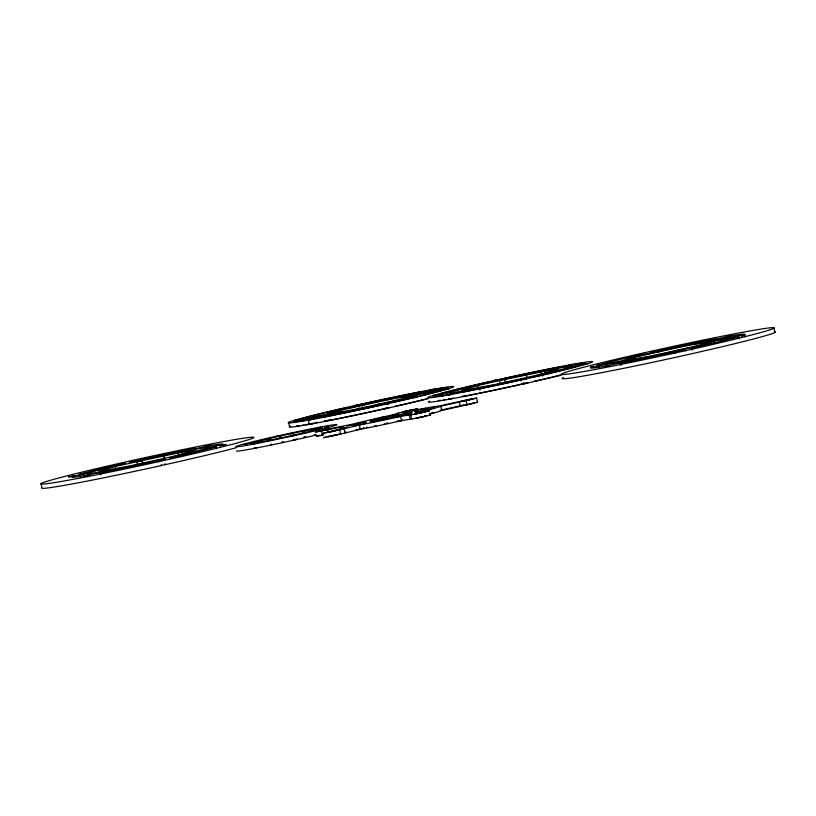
<?xml version="1.0" encoding="UTF-8"?>
<svg xmlns="http://www.w3.org/2000/svg" width="816" height="816" viewBox="0 0 816 816"><rect width="100%" height="100%" fill="white"/><g stroke="black" fill="none" stroke-linecap="round" stroke-linejoin="round"><path stroke-width="1.22" d="M467.211 400.401L476.626 398.024L477.554 402.298L476.024 402.451M420.842 413.029L409.275 415.089A38.219 1.204 -12.3 0 0 400.574 416.435A51.816 1.632 -12.3 0 1 359.356 425.095A38.219 1.204 -12.3 0 0 344.117 428.777L322.779 433.398L333.295 430.715A38.219 1.204 -12.3 0 0 346.453 427.411A51.816 1.632 -12.3 0 1 342.995 426.778A38.219 1.204 -12.3 0 0 327.818 429.716L315.415 432.062L336.437 427.37A38.219 1.204 -12.3 0 0 353.277 423.983A51.816 1.632 -12.3 0 1 392.353 414.926A38.219 1.204 -12.3 0 0 398.218 413.069L417.802 408.581L414.375 409.673A38.219 1.204 -12.3 0 0 411.611 410.887L412.08 413.018M554.9 368.648L571.975 364.803A77.449 2.438 -12.3 0 1 584.858 363.793L568.701 367.016M476.544 398.096L461.723 401.268L466.63 400.381M477.523 402.278L460.316 406.348A38.219 1.204 -12.3 0 0 441.772 410.489A51.816 1.632 -12.3 0 1 429.859 413.977M442.313 390.119L442.017 390.221A79.081 2.489 -12.3 0 1 400.483 400.615L394.607 401.747L414.161 395.842A47.45 1.489 -12.3 0 0 416.884 394.913L442.354 390.089M496.373 380.633L503.39 378.685A77.449 2.438 -12.3 0 1 557.083 367.526L558.685 367.282L540.508 371.433A59.996 1.887 -12.3 0 0 501.259 379.726L496.383 380.664M395.638 405.97L396.219 405.95M68.707 476.901L75.092 475.514L73.756 475.901M89.872 474.902L83.558 476.279L87.618 475.279M129.316 461.989L135.701 460.601L129.336 462.009M165.311 459.347L158.998 460.714L165.362 459.306M225.92 444.424L219.606 445.801L225.971 444.394M250.084 443.598L253.276 442.915L250.175 443.608M252.317 443.506L255.51 442.823L252.358 443.516M251.869 444.118L256.122 443.2L251.981 444.118M267.046 438.916L268.597 438.529M311.284 423.8L313.456 423.392L309.233 424.33L308.295 420.056L310.896 419.342M309.223 424.31L310.855 423.892M294.331 435.071L291.149 435.764L294.341 435.081M302.399 433.174L305.592 432.49L302.44 433.184M316.516 428.206L320.77 427.288L316.567 428.216M317.128 428.584L318.679 428.196M319.056 429.002L317.434 429.287L320.606 428.614M328.654 426.962L326.614 427.462M383.734 404.491L387.977 403.573L383.785 404.501M409.132 396.841L413.386 395.923L409.183 396.851M366.384 423.004L362.212 423.922L366.404 422.984M376.89 420.454L370.576 421.831L376.941 420.424M444.343 389.579L448.586 388.661L444.394 389.589M382.877 419.801L387.08 418.873L384.887 419.271M394.026 415.099L398.269 414.171L394.138 415.099M405.389 412.753L409.632 411.845L405.491 412.763M404.175 413.539L410.56 412.151L404.195 413.549M414.691 410.978L418.945 410.06L414.803 410.989M410.346 413.651L406.113 414.569L410.356 413.661M419.689 409.714L426.074 408.337L419.771 409.734M397.902 421.321L402.584 420.199M415.966 418.2L416.476 418.22M524.902 379.134L522.709 379.542L526.952 378.614M608.92 365.619L605.329 366.384L608.93 365.599M706.156 343.179L709.777 342.383L706.248 343.179M730.136 335.784L726.546 336.549L730.147 335.764M181.397 452.39L195.707 449.82L179.438 454.889L155.744 460.285L131.06 465.732L98.96 471.495L115.24 466.415L177.929 453.013C180.673 452.86 183.478 450.381 181.866 454.522M499.443 380.644L540.59 372.086C544.099 371.77 546.149 369.24 544.762 374.656M744.325 334.733L704.014 342.23A47.45 1.489 -12.3 0 0 696.589 343.607L695.008 343.822L729.657 336.08A79.081 2.489 -12.3 0 1 744.325 334.733L744.794 336.865M500.177 383.857L499.443 380.654L477.911 385.489L461.632 390.558L493.731 384.795L518.415 379.358L542.099 373.963L558.379 368.893L544.068 371.464M416.884 394.913L417.343 397.045M713.592 341.323L738.725 336.631A79.081 2.489 -12.3 0 1 697.19 347.014L691.315 348.157L710.869 342.251A47.45 1.489 -12.3 0 0 713.592 341.323L714.051 343.454M271.83 444.332L270.504 444.659L271.748 444.312M402.461 420.26L401.146 420.434M524.484 383.112L519.272 384.632M216.046 446.729L202.011 449.443A59.996 1.887 -12.3 0 1 175.44 456.226L169.289 458.051L175.114 456.919A77.449 2.438 -12.3 0 0 215.934 446.77L216.393 448.892M315.537 434.54L314.578 434.785M338.416 434.5L331.816 436.06M137.068 460.51L133.742 461.55L138.587 460.652A59.996 1.887 -12.3 0 1 177.837 452.36L196.024 448.208L194.412 448.453A77.449 2.438 -12.3 0 0 140.719 459.612L137.068 460.51L137.537 462.631M358.499 404.971L348.218 408.082L354.022 406.96A47.45 1.489 -12.3 0 1 364.171 404.665L419.822 392.139L418.159 392.394A79.081 2.489 -12.3 0 0 361.967 404.124L358.499 404.971L358.958 407.102M387.814 407.643L382.367 409.183M396.566 421.474L397.168 421.464M376.411 425.554L375.023 425.891M384.224 423.912L384.713 423.902M256.703 447.566L254.123 448.157M295.004 439.416L294.341 439.589M463.162 396.148L462.315 396.392L463.865 396.188M463.814 405.175L462.652 405.532L465.038 405.164M472.413 403.512L469.71 404.165M325.992 436.948L323.707 437.651L345.046 433.041A38.219 1.204 -12.3 0 1 360.295 429.349A51.816 1.632 -12.3 0 0 401.503 420.699A38.219 1.204 -12.3 0 1 410.203 419.353L430.675 415.038L429.185 415.191M321.769 435.01L323.687 434.54M356.867 429.624L355.99 429.91L357.673 429.624M363.691 427.992L363.12 428.155L364.232 427.992M366.751 427.431L367.343 427.258L366.833 427.309M399.575 420.648L398.606 420.883M434.204 412.468L432.133 412.957M324.34 421.117L326.206 420.679M451.86 398.616L448.208 399.371L451.319 398.626M296.545 439.365L297.279 439.161L296.647 439.243M329.827 436.193L327.981 436.713L331.306 436.162M417.262 417.843L419.342 417.343M424.565 416.507L426.411 415.966L424.799 416.191M319.739 435.316L316.343 436.285L322.391 435.275L321.463 431.021M74.185 476.126L72.542 476.575A77.449 2.438 -12.3 0 0 85.364 475.585L89.923 474.871M165.179 463.896L164.434 464.069M361.243 428.828L358.591 429.43M327.512 436.57L328.358 436.376M304.001 437.254L305.215 436.978M296.392 439.406L293.423 440.038L294.27 439.753M424.187 416.599L417.374 418.067M385.897 408.428L384.683 408.734L386.845 408.347M305.735 436.958L303.929 437.356M464.6 395.791L465.722 395.536M321.973 434.785L322.952 434.561M465.732 404.705L467.262 404.359M388.028 402.4L393.853 401.258L380.083 405.236A79.081 2.489 -12.3 0 1 323.891 416.966L322.249 417.221L377.879 404.695A47.45 1.489 -12.3 0 0 388.028 402.4L388.498 404.522M382.102 409.244L381.021 409.489A79.081 2.489 -12.3 0 1 324.819 421.219L324.37 421.311M518.711 384.764L517.558 385.03A77.449 2.438 -12.3 0 1 464.783 396.015M684.736 348.799L690.56 347.667L676.79 351.635A79.081 2.489 -12.3 0 1 620.599 363.365L619.007 363.63L674.587 351.094A47.45 1.489 -12.3 0 0 684.736 348.799L685.195 350.931M254.225 448.004L256.255 447.576M333.601 431.205L337.691 430.144L327.053 432.449L331.969 431.572M331.551 435.785L333.703 435.305M386.376 423.555L388.008 423.137L386.468 423.392M463.366 405.093L458.959 406.093A38.219 1.204 -12.3 0 1 440.161 410.183M465.579 404.593L466.579 404.369M205.03 446.607L192.25 449.565L193.157 449.473A59.996 1.887 -12.3 0 1 205.938 447.933L222.187 444.72A77.449 2.438 -12.3 0 0 209.314 445.73L205.03 446.607L205.489 448.739M386.294 408.337L388.916 407.837L386.723 408.235M281.857 442.313L283.244 441.966L281.928 442.19M293.301 439.712L294.678 439.426M420.852 412.886L425.483 411.703L414.844 414.008L429.746 410.795L424.595 411.539A38.219 1.204 -12.3 0 1 418.843 412.202A51.816 1.632 -12.3 0 0 440.844 406.225A38.219 1.204 -12.3 0 1 459.388 402.084L472.362 398.953L468.517 399.626M469.19 404.287L465.487 405.073M314.078 423.127L312.1 423.545M315.302 422.851L317.761 422.3M328.032 420.271L330.5 419.72M453.247 398.035L452.36 398.239M333.989 431.266L332.459 431.603M363.059 404.971C357.235 406.409 369.158 403.604 363.171 405.083M310.478 419.648L312.538 419.138L308.346 420.067M495.118 380.317C489.141 381.796 501.269 378.93 495.23 380.429M449.341 394.587C443.353 396.066 455.501 393.2 449.453 394.699M279.847 435.938C275.39 437.05 284.478 434.887 279.939 436.019M268.688 438.61L270.229 438.233L267.087 438.926M312.538 429.196C308.071 430.318 317.159 428.145 312.63 429.277M318.77 428.288L320.321 427.9L317.138 428.594M537.244 380.582L538.713 380.256A77.449 2.438 -12.3 0 0 560.102 375.166M326.492 427.349L324.452 427.849L328.664 426.931M280.673 438.008C276.196 439.13 285.294 436.948 280.765 438.09M363.691 422.045C357.867 423.484 369.791 420.679 363.814 422.158M423.188 410.183C417.241 411.662 429.328 408.796 423.3 410.295M417.292 411.815C411.315 413.294 423.453 410.428 417.415 411.927M358.744 429.185L360.641 428.788M420.393 417.109L423.076 416.527M330.735 412.927C337.018 411.723 324.615 414.222 330.847 413.039M338.64 412.58C344.923 411.366 332.52 413.885 338.762 412.692M570.557 364.752C576.861 363.548 564.427 366.058 570.68 364.864M585.388 364.109C591.671 362.906 579.248 365.415 585.511 364.222M524.78 379.022L526.912 378.614M652.851 351.686C658.186 350.656 647.68 352.777 652.953 351.778M592.243 366.598C597.73 365.548 586.959 367.72 592.345 366.69M635.358 358.989C640.713 357.969 630.268 360.07 635.46 359.091M318.964 428.91L320.566 428.604M385.009 419.383L382.939 419.791M536.938 380.654L533.99 381.245M468.782 399.432L458.031 401.829A38.219 1.204 -12.3 0 1 439.222 405.929A51.816 1.632 -12.3 0 0 411.611 410.887M293.393 439.793L295.749 439.426M431.96 412.794L433.469 412.478M399.962 420.679L397.78 421.158L399.085 420.658M469.71 403.696L470.74 403.471M374.901 425.779L376.145 425.534M311.171 419.291L343.781 411.927L342.169 412.162A47.45 1.489 -12.3 0 1 334.744 413.528L294.433 421.025A79.081 2.489 -12.3 0 0 309.101 419.689L310.366 419.455M87.547 475.157L102.439 471.73L101.51 471.842A59.996 1.887 -12.3 0 1 88.73 473.372L68.728 476.921M526.565 383.102L523.668 383.785L527.891 382.888L526.759 383.061M314.497 434.704L315.435 434.52M469.445 403.889L471.301 403.522M334.774 435.071L337.63 434.52M311.824 423.606L311.294 423.708M430.522 413.304L429.716 413.467M479.512 388.018L461.346 392.18L462.937 391.925A77.449 2.438 -12.3 0 0 516.63 380.766L523.648 378.797L518.752 379.726A59.996 1.887 -12.3 0 1 479.512 388.018L479.971 390.15M450.565 398.616L448.963 398.912M161.609 464.692L161.089 464.794M472.668 403.084L474.708 402.686M323.442 434.908L321.881 435.214M397.015 405.807L401.411 404.879A79.081 2.489 -12.3 0 0 426.187 398.942M100.266 472.862L98.675 473.107L116.841 468.945A59.996 1.887 -12.3 0 0 156.091 460.652L160.976 459.724L153.959 461.693A77.449 2.438 -12.3 0 1 100.266 472.862L100.725 474.983M442.609 393.965L435.214 395.638A77.449 2.438 -12.3 0 0 448.035 394.648L465.11 390.803L464.182 390.905A59.996 1.887 -12.3 0 1 451.401 392.445L442.609 393.965L443.068 396.097M523.423 383.214L524.056 383.112M598.699 365.711L591.141 367.435A79.081 2.489 -12.3 0 0 605.809 366.088L640.489 358.326L638.877 358.561A47.45 1.489 -12.3 0 1 631.451 359.938L598.699 365.711L599.168 367.843M410.713 412.457A21.083 0.663 -12.3 0 1 403.981 414.579A21.083 0.663 -12.3 0 1 383.326 419.2L370.393 421.515A21.083 0.663 -12.3 0 1 377.125 419.393A21.083 0.663 -12.3 0 1 397.78 414.783L410.713 412.457L411.172 414.589M432.949 389.671L398.3 397.423L399.881 397.198A47.45 1.489 -12.3 0 1 407.306 395.831L447.617 388.334A79.081 2.489 -12.3 0 0 432.949 389.671L433.418 391.802M310.202 423.922L310.029 423.953A79.081 2.489 -12.3 0 1 305.918 424.646M451.319 392.435L451.87 394.577M520.537 378.797L520.996 380.929M157.865 459.724L158.335 461.856M136.772 461.581L137.506 464.783M88.679 473.362L89.199 475.504M554.921 368.669L555.829 368.546A59.996 1.887 -12.3 0 1 568.609 367.006M774.017 328.195A109.079 3.427 -12.3 0 1 607.665 367.067A109.079 3.427 -12.3 0 1 621.527 357.989A109.079 3.427 -12.3 0 1 774.017 328.195L774.986 332.438M738.725 336.631L739.184 338.752M736.766 336.457L737.225 338.579M729.657 336.08L730.126 338.201M725.608 336.906L726.077 339.028M721.14 339.609L721.609 341.741M710.869 342.251L711.338 344.372M691.601 348.055L692.06 350.186M674.587 351.094L675.056 353.226M620.599 363.365L621.058 365.497M571.975 364.803L572.444 366.925M567.701 365.67L568.16 367.802M557.083 367.526L557.542 369.658M555.217 368.179L555.686 370.311M549.362 371.698L549.821 373.83M542.099 373.963L542.569 376.094M540.59 372.086L541.294 375.278M526.279 374.656L526.983 377.849M504.716 379.481L505.41 382.684M477.911 385.489L478.37 387.62M470.648 387.753L471.118 389.885M466.191 400.615L467.119 404.879M459.388 402.084L460.316 406.348M450.371 392.578L450.84 394.709M440.844 406.225L441.772 410.489M424.432 393.21L424.901 395.332M414.161 395.842L414.63 397.973M414.375 409.673L414.834 411.805M410.815 414.977L411.743 419.24M409.275 415.089L410.203 419.353M400.574 416.435L401.503 420.699M398.218 413.069L398.677 415.191M397.78 414.783L398.239 416.905M392.353 414.926L392.812 417.058M361.967 404.124L362.426 406.256M359.356 425.095L360.295 429.349M344.117 428.777L345.046 433.041M339.762 429.899L340.69 434.153M327.818 429.716L328.277 431.848M301.991 419.312L302.461 421.444M288.629 422.433L289.558 426.697M209.314 445.73L209.773 447.862M192.545 449.106L193.015 451.238M177.929 453.013L178.622 456.205M163.618 455.583L164.312 458.776M142.045 460.418L142.739 463.61M140.719 459.612L141.178 461.744M115.24 466.415L115.709 468.547M107.987 468.68L108.446 470.812M87.71 473.504L88.169 475.636M79.937 474.902L80.407 477.023M41.014 483.562L41.953 487.825A109.079 3.427 -12.3 0 0 112.914 475.922A109.079 3.427 -12.3 0 0 236.171 447.749M561.337 375.166A84.538 2.652 -12.3 0 1 467.996 395.658A84.538 2.652 -12.3 0 1 429.655 401.207M445.179 399.544A77.449 2.438 -12.3 0 1 443.486 399.809M440.538 400.238A77.449 2.438 -12.3 0 1 438.202 400.513M428.033 398.718A84.538 2.652 -12.3 0 1 332.234 419.975A84.538 2.652 -12.3 0 1 290.669 426.166M304.062 424.942A79.081 2.489 -12.3 0 1 302.359 425.207M299.431 425.615A79.081 2.489 -12.3 0 1 296.31 425.932M316.669 434.908A51.816 1.632 -12.3 0 1 262.405 446.821A51.816 1.632 -12.3 0 1 236.762 450.83M774.323 331.867A109.079 3.427 -12.3 0 1 666.131 359.397A109.079 3.427 -12.3 0 1 563.774 377.563M253.929 441.446A109.079 3.427 -12.3 0 1 254.551 442.027M346.147 432.011A38.219 1.204 -12.3 0 1 345.474 432.184M339.935 433.592A38.219 1.204 -12.3 0 1 339.038 433.816M336.202 434.51A38.219 1.204 -12.3 0 1 335.223 434.744M425.524 415.803A38.219 1.204 -12.3 0 1 424.912 415.905M319.678 431.103L330.317 428.788L319.678 431.103M402.9 411.825L413.539 409.52L402.9 411.825M347.453 407.592L327.889 413.518A47.45 1.489 -12.3 0 0 325.166 414.446L300.043 419.138A79.081 2.489 -12.3 0 1 341.567 408.745L347.443 407.612M644.161 354.001L624.597 359.917A47.45 1.489 -12.3 0 0 621.874 360.845L596.741 365.537A79.081 2.489 -12.3 0 1 638.275 355.154L644.161 353.991M644.926 354.491L650.729 353.369A47.45 1.489 -12.3 0 1 660.878 351.074L716.53 338.548L714.867 338.803A79.081 2.489 -12.3 0 0 658.675 350.533L644.926 354.491M125.389 463.264L119.238 465.079A59.996 1.887 -12.3 0 0 92.769 471.842L78.744 474.545A77.449 2.438 -12.3 0 1 119.564 464.386L125.378 463.243M488.05 382.327L481.899 384.152A59.996 1.887 -12.3 0 0 455.43 390.905L441.415 393.618A77.449 2.438 -12.3 0 1 482.236 383.459L488.039 382.316M531.991 377.104L537.785 375.992A77.449 2.438 -12.3 0 0 578.595 365.833L564.58 368.546A59.996 1.887 -12.3 0 1 538.111 375.299L531.991 377.104M204.796 446.403L211.13 445.057L204.796 446.403M293.485 420.689L297.707 419.781L293.536 420.668M243.984 444.445L248.207 443.547L244.035 444.424M252.052 442.782L255.224 442.099L252.093 442.762M257.948 441.15L261.11 440.477L257.978 441.14M258.478 442.496L261.65 441.823L258.478 442.496M276.308 436.489L280.531 435.591L276.308 436.489M267.791 440.722L270.953 440.048L267.791 440.722M290.353 433.694L293.515 433.01L290.353 433.694M354.093 405.766L358.316 404.869L354.093 405.766M292.128 435.805L296.351 434.897L292.128 435.805M301.706 431.348L304.868 430.675L301.706 431.348M311.549 430.919L314.711 430.246L311.641 430.889M319.382 428.482L322.555 427.798L319.382 428.482M376.839 404.777L381.062 403.879L376.89 404.767M401.248 397.168L405.481 396.27L401.299 397.147M347.177 425.952L353.512 424.595L347.177 425.952M353.818 424.993L358.04 424.085L353.869 424.973M355.766 424.177L359.989 423.269L355.766 424.177M356.051 424.891L360.274 423.994L356.102 424.871M355.082 425.605L361.427 424.238L355.082 425.605M429.532 390.211L433.755 389.303L429.583 390.191M370.78 420.301L375.003 419.404L370.821 420.281M379.501 417.996L385.835 416.629L379.501 417.996M371.504 422.117L375.727 421.219L371.555 422.096M382.031 417.71L386.254 416.813L382.031 417.71M432.47 395.729L436.693 394.832L432.521 395.719M394.883 417.149L399.106 416.252L394.883 417.149M395.321 417.313L401.656 415.946L395.393 417.282M420.862 409.969L425.085 409.071L420.913 409.948M423.096 409.877L427.319 408.969L423.096 409.877M427.645 409.357L433.979 407.99L427.645 409.357M625.709 359.764L629.309 358.989L625.75 359.744M658.033 351.808L661.643 351.033L658.073 351.788M673.853 351.115L677.453 350.35L673.894 351.104M680.768 350.819L684.379 350.044L680.768 350.819M698.261 343.505L701.872 342.74L698.374 343.475M741.377 335.906L744.988 335.131L741.377 335.906M463.447 392.108A84.538 2.652 -12.3 0 0 592.375 361.988A84.538 2.652 -12.3 0 0 474.198 385.081A84.538 2.652 -12.3 0 0 463.447 392.108M324.472 417.068A84.538 2.652 -12.3 0 0 453.39 386.947A84.538 2.652 -12.3 0 0 335.213 410.03A84.538 2.652 -12.3 0 0 324.472 417.068M349.156 410.499A39.709 1.244 -12.3 0 0 409.714 396.352A39.709 1.244 -12.3 0 0 354.205 407.194A39.709 1.244 -12.3 0 0 349.156 410.499M257.785 443.292A51.816 1.632 -12.3 0 0 336.804 424.83A51.816 1.632 -12.3 0 0 264.374 438.977A51.816 1.632 -12.3 0 0 257.785 443.292M268.688 440.395A32.018 1.01 -12.3 0 0 317.516 428.981A32.018 1.01 -12.3 0 0 272.758 437.723A32.018 1.01 -12.3 0 0 268.688 440.395M645.201 357.082A40.902 1.285 -12.3 0 0 707.584 342.506A40.902 1.285 -12.3 0 0 650.403 353.675A40.902 1.285 -12.3 0 0 645.201 357.082M87.261 476.636A109.079 3.427 -12.3 0 0 253.613 437.774A109.079 3.427 -12.3 0 0 101.133 467.558A109.079 3.427 -12.3 0 0 87.261 476.636"/></g></svg>
